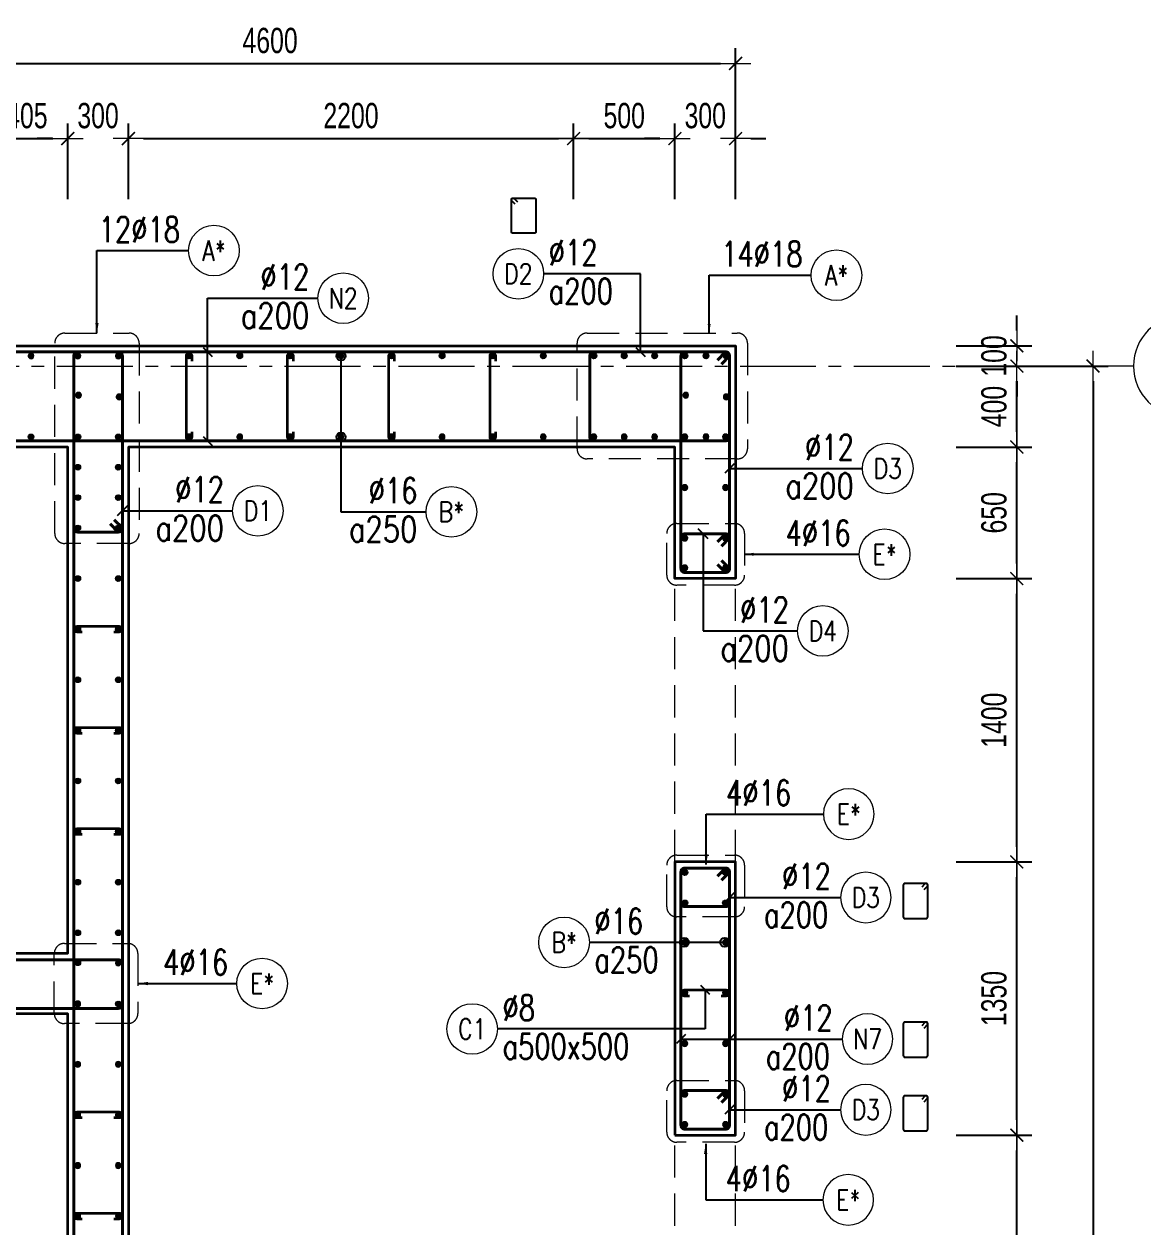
# Model space of a CAD drawing. Header units: millimetres. Extents: x 944027 to 981803, y -83026 to 82675.
# Drawn here: x 970236 to 975764, y 41331 to 47274 of the extents above; entities that cross this region are included whole.
import ezdxf
from ezdxf.enums import TextEntityAlignment as Align

# ---------------------------------------------------------------- set-up
doc = ezdxf.new("R2010")
doc.units = ezdxf.units.MM
doc.header["$MEASUREMENT"] = 0
for name, pattern in [('HIDDEN2', [4.7625, 3.175, -1.5875]), ('HT_Dim Grid$0$CENTER2', [1.125, 0.75, -0.125, 0.125, -0.125]), ('HT_Grid$0$CENTER2', [1.125, 0.75, -0.125, 0.125, -0.125])]:
    doc.linetypes.add(name, pattern=pattern)
doc.layers.get('0').update_dxf_attribs({"lineweight": 20})
doc.layers.get('Defpoints').update_dxf_attribs({"color": 151, "lineweight": 9})
for name, color, linetype, lineweight in [('HT_Dim Grid$0$NDC_S_AXIS', 5, 'HT_Dim Grid$0$CENTER2', 13), ('HT_Dim Grid$0$NDC_S_SYMBOL', 1, 'Continuous', 15), ('HT_Dim Grid$0$NDC_S_TEXT SYMBOL', 7, 'Continuous', 20), ('HT_Grid$0$NDC_S_AXIS', 5, 'HT_Grid$0$CENTER2', 13), ('KC-LEADER', 153, 'Continuous', 18), ('KC-THEP', 6, 'Continuous', 40), ('NDC_S_BEAM', 3, 'HIDDEN2', 20), ('NDC_S_DIM', 1, 'Continuous', 15), ('NDC_S_HIDDEN', 8, 'HIDDEN2', 13), ('NDC_S_LEADER', 1, 'Continuous', 15), ('NDC_S_REBAR', 4, 'Continuous', 35), ('NDC_S_STIRRUP', 4, 'Continuous', 40), ('NDC_S_VN TEXT', 7, 'Continuous', 20), ('NDC_S_WALL', 6, 'Continuous', 35)]:
    doc.layers.add(name, color=color, linetype=linetype, lineweight=lineweight)
doc.layers.add('Ligature', color=1, linetype='Continuous')
doc.styles.add('HT_Dim Grid$0$NDC_ANNO', font='', dxfattribs={"width": 0.8})
doc.styles.add('NDC_ARIAL', font='arial.ttf', dxfattribs={"width": 0.85})
doc.styles.add('NDC_DIM', font='', dxfattribs={"width": 0.75})
doc.styles.add('NDC_EN TXT', font='romans.shx', dxfattribs={"width": 0.8})
doc.styles.get('HT_Dim Grid$0$NDC_ANNO').set_extended_font_data('Dotum')
doc.styles.get('NDC_DIM').set_extended_font_data('Dotum')
doc.dimstyles.new('NDC_1-50', dxfattribs={"dimscale": 50, "dimtxt": 2.5, "dimasz": 1, "dimexe": 1.5, "dimexo": 0, "dimgap": 0.8, "dimtad": 1, "dimdec": 0, "dimdsep": 46, "dimtxsty": 'NDC_ARIAL', "dimblk": 'DIMMARK', "dimcen": 49999.938995, "dimdle": 1.5, "dimclrd": 1, "dimclre": 1, "dimclrt": 3, "dimadec": 0, "dimazin": 0, "dimtfac": 1, "dimtdec": 0, "dimtix": 1, "dimtmove": 2, "dimatfit": 3, "dimfxl": 1, "dimarcsym": 0})
doc.dimstyles.new('NDC_dim_30', dxfattribs={"dimscale": 30, "dimtxt": 2.5, "dimasz": 1.5, "dimexe": 1.5, "dimexo": 2.5, "dimgap": 1, "dimtad": 1, "dimdec": 0, "dimzin": 0, "dimdsep": 46, "dimtxsty": 'NDC_DIM', "dimblk": 'DIMMARK', "dimcen": 0.09, "dimdle": 1.2, "dimclrd": 1, "dimclre": 1, "dimclrt": 3, "dimadec": 0, "dimazin": 0, "dimtfac": 1, "dimtdec": 0, "dimtix": 1, "dimtofl": 0, "dimtmove": 0, "dimatfit": 3, "dimfxl": 6, "dimfxlon": 1, "dimtolj": 1, "dimtzin": 0, "dimarcsym": 0})
doc.dimstyles.new('NDC_dim_50', dxfattribs={"dimscale": 50, "dimtxt": 2.5, "dimasz": 1.5, "dimexe": 1.5, "dimexo": 2.5, "dimgap": 1, "dimtad": 1, "dimdec": 0, "dimzin": 0, "dimdsep": 46, "dimtxsty": 'NDC_DIM', "dimblk": 'DIMMARK', "dimcen": 0.09, "dimdle": 1.2, "dimclrd": 1, "dimclre": 1, "dimclrt": 3, "dimadec": 0, "dimazin": 0, "dimtfac": 1, "dimtdec": 0, "dimtix": 1, "dimtofl": 0, "dimtmove": 0, "dimatfit": 3, "dimfxl": 6, "dimfxlon": 1, "dimtolj": 1, "dimtzin": 0, "dimarcsym": 0})

# ---------------------------------------------------------------- blocks, each defined once
blk = doc.blocks.new('THEP')
at = {"layer": 'KC-LEADER', "color": 6}
blk.add_circle((0, 0), 14, dxfattribs=at)
at = {"layer": 'KC-THEP'}
for p, q in [((-14, 0), (14, 0)), ((9.9, 9.9), (-9.9, -9.9)), ((-9.9, 9.9), (9.9, -9.9)), ((0, 14), (0, -14))]:
    blk.add_line(p, q, dxfattribs=at)
blk = doc.blocks.new('DIMMARK')
at = {"layer": 'NDC_S_DIM', "color": 1}
blk.add_line((-1.5, 0), (1, 0), dxfattribs=at)
at = {"layer": 'NDC_S_DIM', "color": 2, "const_width": 0.1}
blk.add_lwpolyline([(-0.424, -0.424), (0.424, 0.424)], dxfattribs=at)
blk = doc.blocks.new('*U13')
blk.add_circle((-2.5, 0), 2.5)
at = {"layer": 'NDC_S_VN TEXT', "color": 3, "style": 'NDC_EN TXT', "width": 0.75}
blk.add_attdef('DK1', (0.5, 0.85), '', height=2.5, dxfattribs=at)
at = {"layer": 'NDC_S_VN TEXT', "color": 7, "style": 'NDC_EN TXT', "width": 0.8}
blk.add_attdef('SH2', text='', height=2, dxfattribs=at).set_placement((-2.5, 0), align=Align.MIDDLE)
blk = doc.blocks.new('*U11')
blk.add_circle((-2.5, 0), 2.5)
at = {"layer": 'NDC_S_VN TEXT', "color": 3, "style": 'NDC_EN TXT', "width": 0.75}
for tag, p in [('DK1', (0.5, 0.85)), ('KC1', (0.5, -2.97))]:
    blk.add_attdef(tag, p, '', height=2.5, dxfattribs=at)
at = {"layer": 'NDC_S_VN TEXT', "color": 7, "style": 'NDC_EN TXT', "width": 0.8}
blk.add_attdef('SH2', text='', height=2, dxfattribs=at).set_placement((-2.5, 0), align=Align.MIDDLE)
blk = doc.blocks.new('*U12')
blk.add_circle((-2.5, 0), 2.5)
at = {"layer": 'NDC_S_VN TEXT', "color": 3, "style": 'NDC_EN TXT', "width": 0.75}
for tag, p in [('DK1', (0.5, 0.85)), ('KC1', (0.5, -2.97))]:
    blk.add_attdef(tag, p, '', height=2.5, dxfattribs=at)
at = {"layer": 'NDC_S_VN TEXT', "color": 7, "style": 'NDC_EN TXT', "width": 0.8}
blk.add_attdef('SH2', text='', height=2, dxfattribs=at).set_placement((-2.5, 0), align=Align.MIDDLE)
blk = doc.blocks.new('*U9')
blk.add_circle((2.5, 0), 2.5)
at = {"layer": 'NDC_S_VN TEXT', "color": 3, "style": 'NDC_EN TXT', "width": 0.75}
blk.add_attdef('DK2', text='', height=2.5, dxfattribs=at).set_placement((-0.85, 0.85), align=Align.RIGHT)
at = {"layer": 'NDC_S_VN TEXT', "color": 7, "style": 'NDC_EN TXT', "width": 0.8}
blk.add_attdef('SH3', text='', height=2, dxfattribs=at).set_placement((2.5, 0), align=Align.MIDDLE)
blk = doc.blocks.new('*U10')
blk.add_circle((2.5, 0), 2.5)
at = {"layer": 'NDC_S_VN TEXT', "color": 3, "style": 'NDC_EN TXT'}
for tag, width, p in [('DK2', 0.75, (-0.85, 0.85)), ('KC2', 0.8, (-0.85, -2.97))]:
    blk.add_attdef(tag, text='', height=2.5, dxfattribs=dict(at, width=width)).set_placement(p, align=Align.RIGHT)
at = {"layer": 'NDC_S_VN TEXT', "color": 7, "style": 'NDC_EN TXT', "width": 0.8}
blk.add_attdef('SH3', text='', height=2, dxfattribs=at).set_placement((2.5, 0), align=Align.MIDDLE)
blk = doc.blocks.new('*D193')
at = {"layer": 'Defpoints', "color": 0, "transparency": 16777216}
for p in [(973751.7, 41784.3), (975141.2, 41784.3), (973751.7, 40384.3)]:
    blk.add_point(p, dxfattribs=at)
at = {"layer": 'NDC_S_DIM', "color": 1, "lineweight": -2, "transparency": 16777216}
for p, q in [((974841.2, 41784.3), (975216.2, 41784.3)), ((975141.2, 40459.3), (975141.2, 41709.3)), ((974841.2, 40384.3), (975216.2, 40384.3))]:
    blk.add_line(p, q, dxfattribs=at)
at = {"layer": 'NDC_S_DIM', "color": 1, "lineweight": -2, "transparency": 16777216, "xscale": 75, "yscale": 75, "zscale": 75}
for p, rotation in [((975141.2, 41784.3), 90), ((975141.2, 40384.3), 270)]:
    blk.add_blockref('DIMMARK', p, dxfattribs=dict(at, rotation=rotation))
at = {"layer": 'NDC_S_DIM', "color": 3, "transparency": 16777216, "insert": (975028.6, 41084.3), "char_height": 125, "attachment_point": 5, "rotation": 90, "style": 'NDC_DIM'}
blk.add_mtext('\\A1;1400', dxfattribs=at)
blk = doc.blocks.new('*D194')
at = {"layer": 'Defpoints', "color": 0, "transparency": 16777216}
for p in [(973751.7, 43134.3), (975141.2, 43134.3), (973751.7, 41784.3)]:
    blk.add_point(p, dxfattribs=at)
at = {"layer": 'NDC_S_DIM', "color": 1, "lineweight": -2, "transparency": 16777216}
for p, q in [((974841.2, 43134.3), (975216.2, 43134.3)), ((975141.2, 41859.3), (975141.2, 43059.3)), ((974841.2, 41784.3), (975216.2, 41784.3))]:
    blk.add_line(p, q, dxfattribs=at)
at = {"layer": 'NDC_S_DIM', "color": 1, "lineweight": -2, "transparency": 16777216, "xscale": 75, "yscale": 75, "zscale": 75}
for p, rotation in [((975141.2, 43134.3), 90), ((975141.2, 41784.3), 270)]:
    blk.add_blockref('DIMMARK', p, dxfattribs=dict(at, rotation=rotation))
at = {"layer": 'NDC_S_DIM', "color": 3, "transparency": 16777216, "insert": (975028.6, 42459.3), "char_height": 125, "attachment_point": 5, "rotation": 90, "style": 'NDC_DIM'}
blk.add_mtext('\\A1;1350', dxfattribs=at)
blk = doc.blocks.new('*D195')
at = {"layer": 'Defpoints', "color": 0, "transparency": 16777216}
for p in [(973751.7, 44534.3), (975141.2, 44534.3), (973751.7, 43134.3)]:
    blk.add_point(p, dxfattribs=at)
at = {"layer": 'NDC_S_DIM', "color": 1, "lineweight": -2, "transparency": 16777216}
for p, q in [((974841.2, 44534.3), (975216.2, 44534.3)), ((975141.2, 43209.3), (975141.2, 44459.3)), ((974841.2, 43134.3), (975216.2, 43134.3))]:
    blk.add_line(p, q, dxfattribs=at)
at = {"layer": 'NDC_S_DIM', "color": 1, "lineweight": -2, "transparency": 16777216, "xscale": 75, "yscale": 75, "zscale": 75}
for p, rotation in [((975141.2, 44534.3), 90), ((975141.2, 43134.3), 270)]:
    blk.add_blockref('DIMMARK', p, dxfattribs=dict(at, rotation=rotation))
at = {"layer": 'NDC_S_DIM', "color": 3, "transparency": 16777216, "insert": (975028.6, 43834.3), "char_height": 125, "attachment_point": 5, "rotation": 90, "style": 'NDC_DIM'}
blk.add_mtext('\\A1;1400', dxfattribs=at)
blk = doc.blocks.new('*D196')
at = {"layer": 'Defpoints', "color": 0, "transparency": 16777216}
for p in [(973451.7, 45184.3), (975141.2, 45184.3), (973751.7, 44534.3)]:
    blk.add_point(p, dxfattribs=at)
at = {"layer": 'NDC_S_DIM', "color": 1, "lineweight": -2, "transparency": 16777216}
for p, q in [((974841.2, 45184.3), (975216.2, 45184.3)), ((975141.2, 44609.3), (975141.2, 45109.3)), ((974841.2, 44534.3), (975216.2, 44534.3))]:
    blk.add_line(p, q, dxfattribs=at)
at = {"layer": 'NDC_S_DIM', "color": 1, "lineweight": -2, "transparency": 16777216, "xscale": 75, "yscale": 75, "zscale": 75}
for p, rotation in [((975141.2, 45184.3), 90), ((975141.2, 44534.3), 270)]:
    blk.add_blockref('DIMMARK', p, dxfattribs=dict(at, rotation=rotation))
at = {"layer": 'NDC_S_DIM', "color": 3, "transparency": 16777216, "insert": (975028.6, 44859.3), "char_height": 125, "attachment_point": 5, "rotation": 90, "style": 'NDC_DIM'}
blk.add_mtext('\\A1;650', dxfattribs=at)
blk = doc.blocks.new('*D197')
at = {"layer": 'Defpoints', "color": 0, "transparency": 16777216}
for p in [(973751.7, 45584.3), (975141.2, 45584.3), (973451.7, 45184.3)]:
    blk.add_point(p, dxfattribs=at)
at = {"layer": 'NDC_S_DIM', "color": 1, "lineweight": -2, "transparency": 16777216}
for p, q in [((974841.2, 45584.3), (975216.2, 45584.3)), ((975141.2, 45259.3), (975141.2, 45509.3)), ((974841.2, 45184.3), (975216.2, 45184.3))]:
    blk.add_line(p, q, dxfattribs=at)
at = {"layer": 'NDC_S_DIM', "color": 1, "lineweight": -2, "transparency": 16777216, "xscale": 75, "yscale": 75, "zscale": 75}
for p, rotation in [((975141.2, 45584.3), 90), ((975141.2, 45184.3), 270)]:
    blk.add_blockref('DIMMARK', p, dxfattribs=dict(at, rotation=rotation))
at = {"layer": 'NDC_S_DIM', "color": 3, "transparency": 16777216, "insert": (975028.6, 45384.3), "char_height": 125, "attachment_point": 5, "rotation": 90, "style": 'NDC_DIM'}
blk.add_mtext('\\A1;400', dxfattribs=at)
blk = doc.blocks.new('*D198')
at = {"layer": 'Defpoints', "color": 0, "transparency": 16777216}
for p in [(973810.3, 45584.3), (973751.7, 36584.3), (975517.7, 36584.3)]:
    blk.add_point(p, dxfattribs=at)
at = {"layer": 'NDC_S_DIM', "color": 1, "lineweight": -2, "transparency": 16777216}
for p, q in [((975217.7, 45584.3), (975592.7, 45584.3)), ((975517.7, 45509.3), (975517.7, 36659.3)), ((975217.7, 36584.3), (975592.7, 36584.3))]:
    blk.add_line(p, q, dxfattribs=at)
at = {"layer": 'NDC_S_DIM', "color": 1, "lineweight": -2, "transparency": 16777216, "xscale": 75, "yscale": 75, "zscale": 75}
for p, rotation in [((975517.7, 45584.3), 90), ((975517.7, 36584.3), 270)]:
    blk.add_blockref('DIMMARK', p, dxfattribs=dict(at, rotation=rotation))
at = {"layer": 'NDC_S_DIM', "color": 3, "transparency": 16777216, "insert": (975405.1, 41084.3), "char_height": 125, "attachment_point": 5, "rotation": 90, "style": 'NDC_DIM'}
blk.add_mtext('\\A1;9000', dxfattribs=at)
blk = doc.blocks.new('*D209')
at = {"layer": 'Defpoints', "color": 0, "transparency": 16777216}
for p in [(970751.7, 46708.5), (970451.7, 45184.3), (970751.7, 45184.3)]:
    blk.add_point(p, dxfattribs=at)
at = {"layer": 'NDC_S_DIM', "color": 1, "lineweight": -2, "transparency": 16777216}
for p, q in [((970451.7, 46408.5), (970451.7, 46783.5)), ((970751.7, 46408.5), (970751.7, 46783.5)), ((970376.7, 46708.5), (970301.7, 46708.5)), ((970826.7, 46708.5), (970901.7, 46708.5))]:
    blk.add_line(p, q, dxfattribs=at)
at = {"layer": 'NDC_S_DIM', "color": 1, "lineweight": -2, "transparency": 16777216, "xscale": 75, "yscale": 75, "zscale": 75}
blk.add_blockref('DIMMARK', (970451.7, 46708.5), dxfattribs=at)
at = {"layer": 'NDC_S_DIM', "color": 1, "lineweight": -2, "transparency": 16777216, "xscale": 75, "yscale": 75, "zscale": 75, "rotation": 180}
blk.add_blockref('DIMMARK', (970751.7, 46708.5), dxfattribs=at)
at = {"layer": 'NDC_S_DIM', "color": 3, "transparency": 16777216, "insert": (970601.7, 46821.1), "char_height": 125, "attachment_point": 5, "style": 'NDC_DIM'}
blk.add_mtext('\\A1;300', dxfattribs=at)
blk = doc.blocks.new('*D210')
at = {"layer": 'Defpoints', "color": 0, "transparency": 16777216}
for p in [(972951.3, 46708.5), (972951.3, 45436.6), (970751.7, 45184.3)]:
    blk.add_point(p, dxfattribs=at)
at = {"layer": 'NDC_S_DIM', "color": 1, "lineweight": -2, "transparency": 16777216}
for p, q in [((970751.7, 46408.5), (970751.7, 46783.5)), ((972951.3, 46408.5), (972951.3, 46783.5)), ((970826.7, 46708.5), (972876.3, 46708.5))]:
    blk.add_line(p, q, dxfattribs=at)
at = {"layer": 'NDC_S_DIM', "color": 1, "lineweight": -2, "transparency": 16777216, "xscale": 75, "yscale": 75, "zscale": 75, "rotation": 180}
blk.add_blockref('DIMMARK', (970751.7, 46708.5), dxfattribs=at)
at = {"layer": 'NDC_S_DIM', "color": 1, "lineweight": -2, "transparency": 16777216, "xscale": 75, "yscale": 75, "zscale": 75}
blk.add_blockref('DIMMARK', (972951.3, 46708.5), dxfattribs=at)
at = {"layer": 'NDC_S_DIM', "color": 3, "transparency": 16777216, "insert": (971851.5, 46821.1), "char_height": 125, "attachment_point": 5, "style": 'NDC_DIM'}
blk.add_mtext('\\A1;2200', dxfattribs=at)
blk = doc.blocks.new('*D211')
at = {"layer": 'Defpoints', "color": 0, "transparency": 16777216}
for p in [(973451.7, 46708.5), (972951.3, 45436.6), (973451.7, 45184.3)]:
    blk.add_point(p, dxfattribs=at)
at = {"layer": 'NDC_S_DIM', "color": 1, "lineweight": -2, "transparency": 16777216}
for p, q in [((972951.3, 46408.5), (972951.3, 46783.5)), ((973451.7, 46408.5), (973451.7, 46783.5)), ((973026.3, 46708.5), (973376.7, 46708.5))]:
    blk.add_line(p, q, dxfattribs=at)
at = {"layer": 'NDC_S_DIM', "color": 1, "lineweight": -2, "transparency": 16777216, "xscale": 75, "yscale": 75, "zscale": 75, "rotation": 180}
blk.add_blockref('DIMMARK', (972951.3, 46708.5), dxfattribs=at)
at = {"layer": 'NDC_S_DIM', "color": 1, "lineweight": -2, "transparency": 16777216, "xscale": 75, "yscale": 75, "zscale": 75}
blk.add_blockref('DIMMARK', (973451.7, 46708.5), dxfattribs=at)
at = {"layer": 'NDC_S_DIM', "color": 3, "transparency": 16777216, "insert": (973201.5, 46821.1), "char_height": 125, "attachment_point": 5, "style": 'NDC_DIM'}
blk.add_mtext('\\A1;500', dxfattribs=at)
blk = doc.blocks.new('*D212')
at = {"layer": 'Defpoints', "color": 0, "transparency": 16777216}
for p in [(973751.7, 46708.5), (973751.7, 45684.3), (973451.7, 45184.3)]:
    blk.add_point(p, dxfattribs=at)
at = {"layer": 'NDC_S_DIM', "color": 1, "lineweight": -2, "transparency": 16777216}
for p, q in [((973451.7, 46408.5), (973451.7, 46783.5)), ((973751.7, 46408.5), (973751.7, 46783.5)), ((973376.7, 46708.5), (973301.7, 46708.5)), ((973826.7, 46708.5), (973901.7, 46708.5))]:
    blk.add_line(p, q, dxfattribs=at)
at = {"layer": 'NDC_S_DIM', "color": 1, "lineweight": -2, "transparency": 16777216, "xscale": 75, "yscale": 75, "zscale": 75}
blk.add_blockref('DIMMARK', (973451.7, 46708.5), dxfattribs=at)
at = {"layer": 'NDC_S_DIM', "color": 1, "lineweight": -2, "transparency": 16777216, "xscale": 75, "yscale": 75, "zscale": 75, "rotation": 180}
blk.add_blockref('DIMMARK', (973751.7, 46708.5), dxfattribs=at)
at = {"layer": 'NDC_S_DIM', "color": 3, "transparency": 16777216, "insert": (973601.7, 46821.1), "char_height": 125, "attachment_point": 5, "style": 'NDC_DIM'}
blk.add_mtext('\\A1;300', dxfattribs=at)
blk = doc.blocks.new('*D176')
at = {"layer": 'Defpoints', "color": 0, "transparency": 16777216}
for p in [(970452.7, 46708.5), (970047.4, 45500.5), (970452.7, 45184.3)]:
    blk.add_point(p, dxfattribs=at)
at = {"layer": 'NDC_S_DIM', "color": 1, "lineweight": -2, "transparency": 16777216}
for p, q in [((970047.4, 46408.5), (970047.4, 46783.5)), ((970452.7, 46408.5), (970452.7, 46783.5)), ((970122.4, 46708.5), (970377.7, 46708.5))]:
    blk.add_line(p, q, dxfattribs=at)
at = {"layer": 'NDC_S_DIM', "color": 1, "lineweight": -2, "transparency": 16777216, "xscale": 75, "yscale": 75, "zscale": 75, "rotation": 180}
blk.add_blockref('DIMMARK', (970047.4, 46708.5), dxfattribs=at)
at = {"layer": 'NDC_S_DIM', "color": 1, "lineweight": -2, "transparency": 16777216, "xscale": 75, "yscale": 75, "zscale": 75}
blk.add_blockref('DIMMARK', (970452.7, 46708.5), dxfattribs=at)
at = {"layer": 'NDC_S_DIM', "color": 3, "transparency": 16777216, "insert": (970250.1, 46821.1), "char_height": 125, "attachment_point": 5, "style": 'NDC_DIM'}
blk.add_mtext('\\A1;405', dxfattribs=at)
blk = doc.blocks.new('*D188')
at = {"layer": 'Defpoints', "color": 0, "ltscale": 200, "transparency": 16777216}
for p in [(973751.7, 47079.6), (969151.7, 45847.7), (973751.7, 45684.3)]:
    blk.add_point(p, dxfattribs=at)
at = {"layer": 'NDC_S_DIM', "color": 1, "lineweight": -2, "ltscale": 200, "transparency": 16777216}
for p, q in [((969151.7, 46779.6), (969151.7, 47154.6)), ((973751.7, 46779.6), (973751.7, 47154.6)), ((969226.7, 47079.6), (973676.7, 47079.6))]:
    blk.add_line(p, q, dxfattribs=at)
at = {"layer": 'NDC_S_DIM', "color": 1, "lineweight": -2, "ltscale": 200, "transparency": 16777216, "xscale": 75, "yscale": 75, "zscale": 75, "rotation": 180}
blk.add_blockref('DIMMARK', (969151.7, 47079.6), dxfattribs=at)
at = {"layer": 'NDC_S_DIM', "color": 1, "lineweight": -2, "ltscale": 200, "transparency": 16777216, "xscale": 75, "yscale": 75, "zscale": 75}
blk.add_blockref('DIMMARK', (973751.7, 47079.6), dxfattribs=at)
at = {"layer": 'NDC_S_DIM', "color": 3, "ltscale": 200, "transparency": 16777216, "insert": (971451.7, 47192.2), "char_height": 125, "attachment_point": 5, "style": 'NDC_DIM'}
blk.add_mtext('\\A1;4600', dxfattribs=at)
blk = doc.blocks.new('*U22')
at = {"layer": 'HT_Dim Grid$0$NDC_S_SYMBOL'}
blk.add_line((5, 0), (9, 0), dxfattribs=at)
blk.add_circle((0, 0), 5, dxfattribs=at)
at = {"layer": 'HT_Dim Grid$0$NDC_S_TEXT SYMBOL', "color": 7, "style": 'HT_Dim Grid$0$NDC_ANNO', "width": 0.8}
blk.add_attdef('GRID', text='', height=4, rotation=270, dxfattribs=at).set_placement((0, 0), align=Align.MIDDLE)
blk = doc.blocks.new('*D179')
at = {"layer": 'Defpoints', "color": 0, "ltscale": 200, "transparency": 16777216}
for p in [(973751.7, 45684.3), (975141.2, 45684.3), (973751.7, 45584.3)]:
    blk.add_point(p, dxfattribs=at)
at = {"layer": 'NDC_S_DIM', "color": 1, "lineweight": -2, "ltscale": 200, "transparency": 16777216}
for p, q in [((975141.2, 45759.3), (975141.2, 45834.3)), ((974841.2, 45684.3), (975216.2, 45684.3)), ((974841.2, 45584.3), (975216.2, 45584.3)), ((975141.2, 45509.3), (975141.2, 45434.3))]:
    blk.add_line(p, q, dxfattribs=at)
at = {"layer": 'NDC_S_DIM', "color": 1, "lineweight": -2, "ltscale": 200, "transparency": 16777216, "xscale": 75, "yscale": 75, "zscale": 75}
for p, rotation in [((975141.2, 45684.3), 270), ((975141.2, 45584.3), 90)]:
    blk.add_blockref('DIMMARK', p, dxfattribs=dict(at, rotation=rotation))
at = {"layer": 'NDC_S_DIM', "color": 3, "ltscale": 200, "transparency": 16777216, "insert": (975028.6, 45634.3), "char_height": 125, "attachment_point": 5, "rotation": 90, "style": 'NDC_DIM'}
blk.add_mtext('\\A1;100', dxfattribs=at)

msp = doc.modelspace()

# ---------------------------------------------------------------- linework, layer by layer
at = {"layer": 'HT_Grid$0$NDC_S_AXIS', "ltscale": 500}
msp.add_line((965336.2, 45584.3), (975517.7, 45584.3), dxfattribs=at)
at = {"layer": 'Ligature'}
for points in [[(972662.1, 46384.3), (972646.1, 46400.3, -0.668179), (972651.9, 46414.2), (972756.5, 46414.2, -0.414214), (972764.7, 46406), (972764.7, 46248.9, -0.414214), (972756.5, 46240.8), (972651.9, 46240.8, -0.414214), (972643.7, 46248.9), (972643.7, 46406, -0.668179), (972657.7, 46411.8), (972673.6, 46395.8)], [(974682.9, 42997.8), (974698.9, 43013.7, 0.668179), (974693.1, 43027.7), (974588.5, 43027.7, 0.414214), (974580.3, 43019.5), (974580.3, 42862.4, 0.414214), (974588.5, 42854.3), (974693.1, 42854.3, 0.414214), (974701.3, 42862.4), (974701.3, 43019.5, 0.668179), (974687.4, 43025.3), (974671.4, 43009.3)], [(974682.9, 42313.4), (974698.9, 42329.3, 0.668179), (974693.1, 42343.3), (974588.5, 42343.3, 0.414214), (974580.3, 42335.1), (974580.3, 42178, 0.414214), (974588.5, 42169.8), (974693.1, 42169.8, 0.414214), (974701.3, 42178), (974701.3, 42335.1, 0.668179), (974687.3, 42340.9), (974671.4, 42324.9)], [(974682.9, 41948.8), (974698.9, 41964.7, 0.668179), (974693.1, 41978.7), (974588.5, 41978.7, 0.414214), (974580.3, 41970.5), (974580.3, 41813.4, 0.414214), (974588.5, 41805.2), (974693.1, 41805.2, 0.414214), (974701.3, 41813.4), (974701.3, 41970.5, 0.668179), (974687.3, 41976.3), (974671.4, 41960.3)]]:
    msp.add_lwpolyline(points, format="xyb", dxfattribs=at)
at = {"layer": 'NDC_S_BEAM', "ltscale": 50}
for p, q in [((973451.7, 43134.3), (973451.7, 44534.3)), ((973751.7, 43134.3), (973751.7, 44534.3)), ((973451.7, 40384.3), (973451.7, 41784.3)), ((973751.7, 40384.3), (973751.7, 41784.3))]:
    msp.add_line(p, q, dxfattribs=at)
at = {"layer": 'NDC_S_HIDDEN', "ltscale": 50}
for points in [[(970437.7, 45747.1), (970754.8, 45747.1, -0.414214), (970804.8, 45697.1), (970804.8, 44757.7, -0.414214), (970754.8, 44707.7), (970437.7, 44707.7, -0.414214), (970387.7, 44757.7), (970387.7, 45697.1, -0.414214)], [(973018.3, 45747.6), (973760.3, 45747.6, -0.414214), (973810.3, 45697.6), (973810.3, 45175.6, -0.414214), (973760.3, 45125.6), (973018.3, 45125.6, -0.414214), (972968.3, 45175.6), (972968.3, 45697.6, -0.414214)], [(973461.5, 44806.9), (973746.2, 44806.9, -0.414214), (973796.2, 44756.9), (973796.2, 44551.9, -0.414214), (973746.2, 44501.9), (973461.5, 44501.9, -0.414214), (973411.5, 44551.9), (973411.5, 44756.9, -0.414214)], [(973461.5, 43167.9), (973746.2, 43167.9, -0.414214), (973796.2, 43117.9), (973796.2, 42912.8, -0.414214), (973746.2, 42862.8), (973461.5, 42862.8, -0.414214), (973411.5, 42912.8), (973411.5, 43117.9, -0.414214)], [(970435.4, 42731.5), (970748.5, 42731.5, -0.414214), (970798.5, 42681.5), (970798.5, 42385.6, -0.414214), (970748.5, 42335.6), (970435.4, 42335.6, -0.414214), (970385.4, 42385.6), (970385.4, 42681.5, -0.414214)], [(973461.5, 42054.1), (973746.2, 42054.1, -0.414214), (973796.2, 42004.1), (973796.2, 41799.1, -0.414214), (973746.2, 41749.1), (973461.5, 41749.1, -0.414214), (973411.5, 41799.1), (973411.5, 42004.1, -0.414214)]]:
    msp.add_lwpolyline(points, format="xyb", close=True, dxfattribs=at)
at = {"layer": 'NDC_S_REBAR'}
for points in [[(971066.7, 45609.3), (971066.7, 45634.3, 1), (971036.7, 45634.3), (971036.7, 45234.3, 1), (971066.7, 45234.3), (971066.7, 45259.3)], [(971566.7, 45609.3), (971566.7, 45634.3, 1), (971536.7, 45634.3), (971536.7, 45234.3, 1), (971566.7, 45234.3), (971566.7, 45259.3)], [(972066.7, 45609.3), (972066.7, 45634.3, 1), (972036.7, 45634.3), (972036.7, 45234.3, 1), (972066.7, 45234.3), (972066.7, 45259.3)], [(972566.7, 45609.3), (972566.7, 45634.3, 1), (972536.7, 45634.3), (972536.7, 45234.3, 1), (972566.7, 45234.3), (972566.7, 45259.3)], [(970523.3, 44269.3), (970498.3, 44269.3, -1), (970498.3, 44299.3), (970705.3, 44299.3, -1), (970705.3, 44269.3), (970680.3, 44269.3)], [(970523.3, 43769.3), (970498.3, 43769.3, -1), (970498.3, 43799.3), (970705.3, 43799.3, -1), (970705.3, 43769.3), (970680.3, 43769.3)], [(970523.3, 43269.3), (970498.3, 43269.3, -1), (970498.3, 43299.3), (970705.3, 43299.3, -1), (970705.3, 43269.3), (970680.3, 43269.3)], [(973523.3, 42471.9), (973498.3, 42471.9, -1), (973498.3, 42501.9), (973705.3, 42501.9, -1), (973705.3, 42471.9), (973680.3, 42471.9)], [(970523.3, 41869.3), (970498.3, 41869.3, -1), (970498.3, 41899.3), (970705.3, 41899.3, -1), (970705.3, 41869.3), (970680.3, 41869.3)], [(970523.3, 41369.3), (970498.3, 41369.3, -1), (970498.3, 41399.3), (970705.3, 41399.3, -1), (970705.3, 41369.3), (970680.3, 41369.3)]]:
    msp.add_lwpolyline(points, format="xyb", dxfattribs=at)
at = {"layer": 'NDC_S_STIRRUP'}
for points in [[(970137.4, 45254.3), (970097.4, 45214.3, -0.414214), (970077.4, 45234.3), (970077.4, 45634.3, -0.414214), (970097.4, 45654.3), (973701.8, 45654.3, -0.414214), (973721.8, 45634.3), (973721.8, 45234.3, -0.414214), (973701.8, 45214.3), (970097.4, 45214.3, -0.414214), (970077.4, 45234.3), (970117.4, 45274.3)], [(970681.7, 36574.3), (970721.7, 36534.3, -0.414214), (970701.7, 36514.3), (970501.7, 36514.3, -0.414214), (970481.7, 36534.3), (970481.7, 45634.3, -0.414214), (970501.7, 45654.3), (970701.7, 45654.3, -0.414214), (970721.7, 45634.3), (970721.7, 36534.3, -0.414214), (970701.7, 36514.3), (970661.7, 36554.3)], [(970681.9, 44824.3), (970721.9, 44784.3, -0.414214), (970701.9, 44764.3), (970501.9, 44764.3, -0.414214), (970481.9, 44784.3), (970481.7, 45634.3, -0.414214), (970501.7, 45654.3), (970701.7, 45654.3, -0.414214), (970721.7, 45634.3), (970721.9, 44784.3, -0.414214), (970701.9, 44764.3), (970661.9, 44804.3)], [(973661.7, 45614.3), (973701.7, 45654.3, -0.414214), (973721.7, 45634.3), (973721.7, 45234.3, -0.414214), (973701.7, 45214.3), (973051.7, 45214.3, -0.414214), (973031.7, 45234.3), (973031.7, 45634.3, -0.414214), (973051.7, 45654.3), (973701.7, 45654.3, -0.414214), (973721.7, 45634.3), (973681.7, 45594.3)], [(973681.9, 44624.3), (973721.9, 44584.3, -0.414214), (973701.9, 44564.3), (973501.9, 44564.3, -0.414214), (973481.9, 44584.3), (973481.7, 45634.3, -0.414214), (973501.7, 45654.3), (973701.7, 45654.3, -0.414214), (973721.7, 45634.3), (973721.9, 44584.3, -0.414214), (973701.9, 44564.3), (973661.9, 44604.3)], [(973681.7, 44695.2), (973721.7, 44735.2, 0.414214), (973701.7, 44755.2), (973501.7, 44755.2, 0.414214), (973481.7, 44735.2), (973481.7, 44584.3, 0.414214), (973501.7, 44564.3), (973701.7, 44564.3, 0.414214), (973721.7, 44584.3), (973721.7, 44735.2, 0.414214), (973701.7, 44755.2), (973661.7, 44715.2)], [(973681.9, 43044.3), (973721.9, 43084.3, 0.414214), (973701.9, 43104.3), (973501.9, 43104.3, 0.414214), (973481.9, 43084.3), (973481.7, 41834.3, 0.414214), (973501.7, 41814.3), (973701.7, 41814.3, 0.414214), (973721.7, 41834.3), (973721.9, 43084.3, 0.414214), (973701.9, 43104.3), (973661.9, 43064.3)], [(973681.7, 43044.3), (973721.7, 43084.3, 0.414214), (973701.7, 43104.3), (973501.7, 43104.3, 0.414214), (973481.7, 43084.3), (973481.7, 42933.3, 0.414214), (973501.7, 42913.3), (973701.7, 42913.3, 0.414214), (973721.7, 42933.3), (973721.7, 43084.3, 0.414214), (973701.7, 43104.3), (973661.7, 43064.3)], [(967541.7, 42450.8), (967501.7, 42410.8, -0.414214), (967481.7, 42430.8), (967481.7, 42630.8, -0.414214), (967501.7, 42650.8), (970701.7, 42650.8, -0.414214), (970721.7, 42630.8), (970721.7, 42430.8, -0.414358), (970701.7, 42410.8), (967501.7, 42410.8, -0.414214), (967481.7, 42430.8), (967521.7, 42470.8)], [(973681.7, 41945.2), (973721.7, 41985.2, 0.414214), (973701.7, 42005.2), (973501.7, 42005.2, 0.414214), (973481.7, 41985.2), (973481.7, 41834.3, 0.414214), (973501.7, 41814.3), (973701.7, 41814.3, 0.414214), (973721.7, 41834.3), (973721.7, 41985.2, 0.414214), (973701.7, 42005.2), (973661.7, 41965.2)]]:
    msp.add_lwpolyline(points, format="xyb", dxfattribs=at)
at = {"layer": 'NDC_S_WALL', "ltscale": 10}
msp.add_lwpolyline([(970451.7, 36984.3), (970451.7, 42384.3), (967751.7, 42384.3), (967751.7, 41734.3), (967451.7, 41734.3), (967451.7, 45684.3), (969251.7, 45684.3), (969251.7, 45184.3), (967751.7, 45184.3), (967751.7, 42684.3), (970451.7, 42684.3), (970451.7, 45184.3), (970051.7, 45184.3), (970051.7, 45684.3), (973751.7, 45684.3), (973751.7, 44534.3), (973451.7, 44534.3), (973451.7, 45184.3), (970751.7, 45184.3), (970751.7, 36984.3)], dxfattribs=at)
at = {"layer": 'NDC_S_WALL'}
msp.add_lwpolyline([(973451.7, 41784.3), (973751.7, 41784.3), (973751.7, 43134.3), (973451.7, 43134.3)], close=True, dxfattribs=at)

# ---------------------------------------------------------------- block references
at = {"layer": 'HT_Dim Grid$0$NDC_S_AXIS'}
ref = msp.add_blockref('*U22', (975967.7, 45584.3), dxfattribs=dict(at, xscale=-50, yscale=50, zscale=50))
ref.add_attrib('GRID', 'Y4', dxfattribs={"layer": 'HT_Dim Grid$0$NDC_S_TEXT SYMBOL', "color": 7, "height": 200, "style": 'HT_Dim Grid$0$NDC_ANNO', "width": 0.8}).set_placement((975967.7, 45584.3), align=Align.MIDDLE)
at = {"layer": 'KC-THEP', "xscale": -1}
for p, rotation in [((970270.5, 45634.3), 170.331435563619), ((970501.9, 45634.3), 350.3314355636191), ((970701.9, 45634.3), 350.3314355636191), ((973705.3, 45634.3), 170.331435563619), ((970505.4, 45440.4), 350.3314355636191), ((970705.4, 45431.9), 350.3314355636191), ((973505.3, 45440.4), 350.3314355636191), ((973705.3, 45431.9), 350.3314355636191), ((971051.7, 45234.3), 170.331435563619), ((971301.7, 45234.3), 170.331435563619), ((971551.7, 45234.3), 170.331435563619), ((971801.7, 45234.3), 170.331435563619), ((972051.7, 45234.3), 170.331435563619), ((972301.7, 45234.3), 170.331435563619), ((972551.7, 45234.3), 170.331435563619), ((972801.7, 45234.3), 170.331435563619), ((973051.7, 45234.3), 170.331435563619), ((973201.7, 45234.3), 170.331435563619), ((973351.7, 45234.3), 170.331435563619), ((973501.7, 45234.3), 170.331435563619), ((973605.5, 45234.3), 170.331435563619), ((973701.7, 45234.3), 170.331435563619), ((973501.7, 44984.3), 170.331435563619), ((973701.7, 44984.3), 170.331435563619), ((973501.7, 44734.3), 170.331435563619), ((973701.7, 44734.3), 170.331435563619), ((973501.7, 44586.9), 170.331435563619), ((973701.7, 44586.9), 170.331435563619), ((973501.7, 42736.9), 170.331435563619), ((973701.7, 42736.9), 170.331435563619), ((970701.7, 42635.5), 170.331435563619), ((973501.7, 42486.9), 170.331435563619), ((973701.7, 42486.9), 170.331435563619), ((970501.7, 42432.7), 170.331435563619), ((973501.7, 42236.9), 170.331435563619), ((973701.7, 42236.9), 170.331435563619), ((970501.7, 42134.3), 350.3314355636191), ((970701.7, 42134.3), 350.3314355636191), ((973501.7, 41986.9), 170.331435563619), ((973701.7, 41986.9), 170.331435563619), ((970501.7, 41884.3), 350.3314355636191), ((970701.7, 41884.3), 350.3314355636191), ((973501.7, 41836.9), 170.331435563619), ((973701.7, 41836.9), 170.331435563619), ((970501.7, 41634.3), 350.3314355636191), ((970701.7, 41634.3), 350.3314355636191), ((970501.7, 41384.3), 350.3314355636191), ((970701.7, 41384.3), 350.3314355636191)]:
    msp.add_blockref('THEP', p, dxfattribs=dict(at, rotation=rotation))
at = {"layer": 'KC-THEP'}
for p, rotation in [((971051.7, 45634.3), 9.668564436380946), ((971301.7, 45634.3), 9.668564436380946), ((971551.7, 45634.3), 9.668564436380946), ((971801.7, 45634.3), 9.668564436380946), ((972051.7, 45634.3), 9.668564436380946), ((972301.7, 45634.3), 9.668564436380946), ((972551.7, 45634.3), 9.668564436380946), ((972801.7, 45634.3), 9.668564436380946), ((973051.7, 45634.3), 9.668564436380946), ((973201.7, 45634.3), 9.668564436380946), ((973351.7, 45634.3), 9.668564436380946), ((973501.7, 45634.3), 9.668564436380946), ((973605.5, 45634.3), 9.668564436380946), ((970270.5, 45234.3), 9.668564436380946), ((970501.9, 45234.3), 189.6685644363809), ((970701.9, 45234.3), 189.6685644363809), ((970501.7, 45084.3), 189.6685644363809), ((970701.7, 45084.3), 189.6685644363809), ((970501.7, 44934.3), 189.6685644363809), ((970701.7, 44934.3), 189.6685644363809), ((970501.7, 44784.3), 189.6685644363807), ((970701.7, 44784.3), 189.6685644363807), ((970501.7, 44534.3), 189.6685644363807), ((970701.7, 44534.3), 189.6685644363807), ((970501.7, 44284.3), 189.6685644363807), ((970701.7, 44284.3), 189.6685644363807), ((970501.7, 44034.3), 189.6685644363807), ((970701.7, 44034.3), 189.6685644363807), ((970501.7, 43784.3), 189.6685644363807), ((970701.7, 43784.3), 189.6685644363807), ((970501.7, 43534.3), 189.6685644363807), ((970701.7, 43534.3), 189.6685644363807), ((970501.7, 43284.3), 189.6685644363807), ((970701.7, 43284.3), 189.6685644363807), ((973501.7, 43081.7), 9.668564436380926), ((973701.7, 43081.7), 9.668564436380926), ((970501.7, 43034.3), 189.6685644363807), ((970701.7, 43034.3), 189.6685644363807), ((973501.7, 42931.7), 9.668564436380926), ((973701.7, 42931.7), 9.668564436380926), ((970501.7, 42784.3), 189.6685644363807), ((970701.7, 42784.3), 189.6685644363807), ((970501.7, 42635.8), 9.668564436380898), ((970701.7, 42432.4), 9.66856443638095)]:
    msp.add_blockref('THEP', p, dxfattribs=dict(at, rotation=rotation))
at = {"layer": 'NDC_S_VN TEXT', "xscale": 50, "yscale": 50, "zscale": 50}
for name, p, values in [('*U9', (971049.2, 46154.7), {'SH3': 'A*', 'DK2': '12%%C18'}), ('*U11', (972803.4, 46040.2), {'SH2': 'D2', 'DK1': '%%C12', 'KC1': 'a200'}), ('*U9', (974125, 46033.1), {'SH3': 'A*', 'DK2': '14%%C18'}), ('*U10', (971687.9, 45919.5), {'SH3': 'N2', 'DK2': '%%C12', 'KC2': 'a200'}), ('*U10', (974378.6, 45078.4), {'SH3': 'D3', 'DK2': '%%C12', 'KC2': 'a200'}), ('*U10', (971266.4, 44869.2), {'SH3': 'D1', 'DK2': '%%C12', 'KC2': 'a200'}), ('*U10', (972222.4, 44864.3), {'SH3': 'B*', 'DK2': '%%C16', 'KC2': 'a250'}), ('*U9', (974362.7, 44654.4), {'SH3': 'E*', 'DK2': '4%%C16'}), ('*U10', (974057.7, 44275.6), {'SH3': 'D4', 'DK2': '%%C12', 'KC2': 'a200'}), ('*U11', (973029.3, 42736.7), {'SH2': 'B*', 'DK1': '%%C16', 'KC1': 'a250'}), ('*U9', (971287.3, 42533.5), {'SH3': 'E*', 'DK2': '4%%C16'}), ('*U12', (972575.3, 42309), {'SH2': 'C1', 'DK1': '%%c8', 'KC1': 'a500x500'})]:
    msp.add_blockref(name, p, dxfattribs=at).add_auto_attribs(values)
at = {"layer": 'NDC_S_VN TEXT'}
ref = msp.add_blockref('*U13', (974185.6, 43370.8), dxfattribs=dict(at, xscale=-50, yscale=50, zscale=50))
ref.add_attrib('SH2', 'E*', dxfattribs={"color": 7, "height": 100, "style": 'NDC_EN TXT', "width": 0.8}).set_placement((974310.6, 43370.8), align=Align.MIDDLE)
ref.add_attrib('DK1', '4%%C16', (973705.2, 43413), dxfattribs={"color": 3, "height": 125, "style": 'NDC_EN TXT', "width": 0.75})
ref = msp.add_blockref('*U11', (974270, 42958.8), dxfattribs=dict(at, xscale=-50, yscale=50, zscale=50))
ref.add_attrib('SH2', 'D3', dxfattribs={"color": 7, "height": 100, "style": 'NDC_EN TXT', "width": 0.8}).set_placement((974395, 42958.8), align=Align.MIDDLE)
ref.add_attrib('DK1', '%%C12', (973981.6, 43001.1), dxfattribs={"color": 3, "height": 125, "style": 'NDC_EN TXT', "width": 0.75})
ref.add_attrib('KC1', 'a200', (973892.3, 42810.2), dxfattribs={"color": 3, "height": 125, "style": 'NDC_EN TXT', "width": 0.75})
ref = msp.add_blockref('*U11', (974278.6, 42259.5), dxfattribs=dict(at, xscale=-50, yscale=50, zscale=50))
ref.add_attrib('SH2', 'N7', dxfattribs={"color": 7, "height": 100, "style": 'NDC_EN TXT', "width": 0.8}).set_placement((974403.6, 42259.5), align=Align.MIDDLE)
ref.add_attrib('DK1', '%%C12', (973990.2, 42301.7), dxfattribs={"color": 3, "height": 125, "style": 'NDC_EN TXT', "width": 0.75})
ref.add_attrib('KC1', 'a200', (973900.9, 42110.8), dxfattribs={"color": 3, "height": 125, "style": 'NDC_EN TXT', "width": 0.75})
ref = msp.add_blockref('*U11', (974270, 41909.8), dxfattribs=dict(at, xscale=-50, yscale=50, zscale=50))
ref.add_attrib('SH2', 'D3', dxfattribs={"color": 7, "height": 100, "style": 'NDC_EN TXT', "width": 0.8}).set_placement((974395, 41909.8), align=Align.MIDDLE)
ref.add_attrib('DK1', '%%C12', (973981.6, 41952), dxfattribs={"color": 3, "height": 125, "style": 'NDC_EN TXT', "width": 0.75})
ref.add_attrib('KC1', 'a200', (973892.3, 41761.1), dxfattribs={"color": 3, "height": 125, "style": 'NDC_EN TXT', "width": 0.75})
ref = msp.add_blockref('*U13', (974183.2, 41464.7), dxfattribs=dict(at, xscale=-50, yscale=50, zscale=50))
ref.add_attrib('SH2', 'E*', dxfattribs={"color": 7, "height": 100, "style": 'NDC_EN TXT', "width": 0.8}).set_placement((974308.2, 41464.7), align=Align.MIDDLE)
ref.add_attrib('DK1', '4%%C16', (973702.8, 41507), dxfattribs={"color": 3, "height": 125, "style": 'NDC_EN TXT', "width": 0.75})

# ---------------------------------------------------------------- dimensions: what is measured, and where the dimension line sits
at = {"layer": 'NDC_S_DIM', "ltscale": 200}
dim = msp.add_linear_dim(base=(973751.7, 47079.6), p1=(969151.7, 45847.7), p2=(973751.7, 45684.3), dimstyle='NDC_dim_50', override={"dimtmove": 1}, dxfattribs=at)
dim.commit()
dim.dimension.update_dxf_attribs({"geometry": '*D188', "text_midpoint": (971451.7, 47192.2)})
at = {"layer": 'NDC_S_DIM'}
for base, p1, p2, picture, middle in [((970452.7, 46708.5), (970047.4, 45500.5), (970452.7, 45184.3), '*D176', (970250.1, 46821.1)), ((970751.7, 46708.5), (970451.7, 45184.3), (970751.7, 45184.3), '*D209', (970601.7, 46821.1)), ((972951.3, 46708.5), (970751.7, 45184.3), (972951.3, 45436.6), '*D210', (971851.5, 46821.1)), ((973451.7, 46708.5), (972951.3, 45436.6), (973451.7, 45184.3), '*D211', (973201.5, 46821.1)), ((973751.7, 46708.5), (973451.7, 45184.3), (973751.7, 45684.3), '*D212', (973601.7, 46821.1))]:
    dim = msp.add_linear_dim(base=base, p1=p1, p2=p2, dimstyle='NDC_dim_50', override={"dimtmove": 1}, dxfattribs=at)
    dim.commit()
    dim.dimension.update_dxf_attribs({"geometry": picture, "text_midpoint": middle})
at = {"layer": 'NDC_S_DIM', "ltscale": 200}
dim = msp.add_linear_dim(base=(975141.2, 45684.3), p1=(973751.7, 45584.3), p2=(973751.7, 45684.3), angle=90, dimstyle='NDC_dim_50', override={"dimtmove": 1}, dxfattribs=at)
dim.commit()
dim.dimension.update_dxf_attribs({"geometry": '*D179', "text_midpoint": (975028.6, 45634.3)})
at = {"layer": 'NDC_S_DIM'}
for base, p1, p2, picture, middle in [((975141.2, 45584.3), (973451.7, 45184.3), (973751.7, 45584.3), '*D197', (975028.6, 45384.3)), ((975141.2, 45184.3), (973751.7, 44534.3), (973451.7, 45184.3), '*D196', (975028.6, 44859.3)), ((975141.2, 44534.3), (973751.7, 43134.3), (973751.7, 44534.3), '*D195', (975028.6, 43834.3)), ((975141.2, 43134.3), (973751.7, 41784.3), (973751.7, 43134.3), '*D194', (975028.6, 42459.3)), ((975141.2, 41784.3), (973751.7, 40384.3), (973751.7, 41784.3), '*D193', (975028.6, 41084.3))]:
    dim = msp.add_linear_dim(base=base, p1=p1, p2=p2, angle=90, dimstyle='NDC_dim_50', override={"dimtmove": 1}, dxfattribs=at)
    dim.commit()
    dim.dimension.update_dxf_attribs({"geometry": picture, "text_midpoint": middle})
dim = msp.add_linear_dim(base=(975517.7, 36584.3), p1=(973810.3, 45584.3), p2=(973751.7, 36584.3), angle=90, dimstyle='NDC_dim_50', dxfattribs=at)
dim.commit()
dim.dimension.update_dxf_attribs({"geometry": '*D198', "text_midpoint": (975405.1, 41084.3)})

# ---------------------------------------------------------------- leaders
at = {"layer": 'NDC_S_LEADER'}
for points, dimstyle, override in [([(970596.2, 45747.1), (970596.2, 46154.7), (971049.2, 46154.7)], 'NDC_1-50', {"dimgap": 0.8, "dimtad": 0}), ([(973281.8, 45654.3), (973281.8, 46040.2), (972803.4, 46040.2)], 'NDC_dim_30', {"dimtad": 0, "dimldrblk": 'Oblique'}), ([(973621.2, 45747.6), (973621.2, 46033.1), (974125, 46033.1)], 'NDC_dim_30', {"dimtad": 0}), ([(971143.2, 45214.3), (971143.2, 45919.4), (971687.9, 45919.4)], 'NDC_dim_30', {"dimtad": 0, "dimldrblk": 'Oblique'}), ([(971143.2, 45654.3), (971143.2, 45919.4), (971687.9, 45919.4)], 'NDC_dim_30', {"dimtad": 0, "dimldrblk": 'Oblique'}), ([(971801.7, 45634), (971801.7, 44864.1), (972222.4, 44864.1)], 'NDC_dim_30', {"dimgap": 1, "dimtad": 0, "dimldrblk": 'Origin'}), ([(971801.7, 45234), (971801.7, 44864.1), (972222.4, 44864.1)], 'NDC_dim_30', {"dimgap": 1, "dimtad": 0, "dimldrblk": 'Origin'}), ([(973721.8, 45078.4), (974378.6, 45078.4)], 'NDC_dim_30', {"dimtad": 0, "dimldrblk": 'Oblique'}), ([(970721.7, 44869.2), (971266.4, 44869.2)], 'NDC_1-50', {"dimgap": 0.8, "dimtad": 0, "dimldrblk": 'Oblique'}), ([(973592, 44755.2), (973592, 44275.6), (974057.7, 44275.6)], 'NDC_1-50', {"dimgap": 0.8, "dimtad": 0, "dimldrblk": 'Oblique'}), ([(973796.2, 44654.4), (974362.7, 44654.4)], 'NDC_dim_30', {"dimtad": 0}), ([(973606.3, 43121.9), (973606.3, 43370.8), (974187.9, 43370.8)], 'NDC_1-50', {"dimgap": 0.8, "dimtad": 0}), ([(973721.7, 42958.8), (974272.1, 42958.8)], 'NDC_dim_30', {"dimtad": 0, "dimldrblk": 'Oblique'}), ([(973698.2, 42737), (973029.3, 42736.7)], 'NDC_dim_30', {"dimtad": 0, "dimldrblk": 'Origin'}), ([(973498.2, 42736.7), (973029.3, 42736.7)], 'NDC_dim_30', {"dimtad": 0, "dimldrblk": 'Origin'}), ([(970798.5, 42533.5), (971287.3, 42533.5)], 'NDC_1-50', {"dimgap": 0.8, "dimtad": 0}), ([(973601.8, 42501.9), (973601.7, 42309.3), (972575.3, 42309)], 'NDC_dim_30', {"dimtad": 0, "dimldrblk": 'Oblique'}), ([(973481.7, 42259.3), (974278.6, 42259.3)], 'NDC_dim_30', {"dimtad": 0, "dimldrblk": 'Oblique'}), ([(973721.7, 42259.3), (974278.6, 42259.3)], 'NDC_dim_30', {"dimtad": 0, "dimldrblk": 'Oblique'}), ([(973721.7, 41909.8), (974272.1, 41909.8)], 'NDC_dim_30', {"dimtad": 0, "dimldrblk": 'Oblique'}), ([(973603.9, 41740.8), (973603.9, 41464.7), (974185.4, 41464.7)], 'NDC_1-50', {"dimgap": 0.8, "dimtad": 0})]:
    msp.add_leader(points, dimstyle=dimstyle, override=override, dxfattribs=at)

doc.saveas('drawing.dxf')
